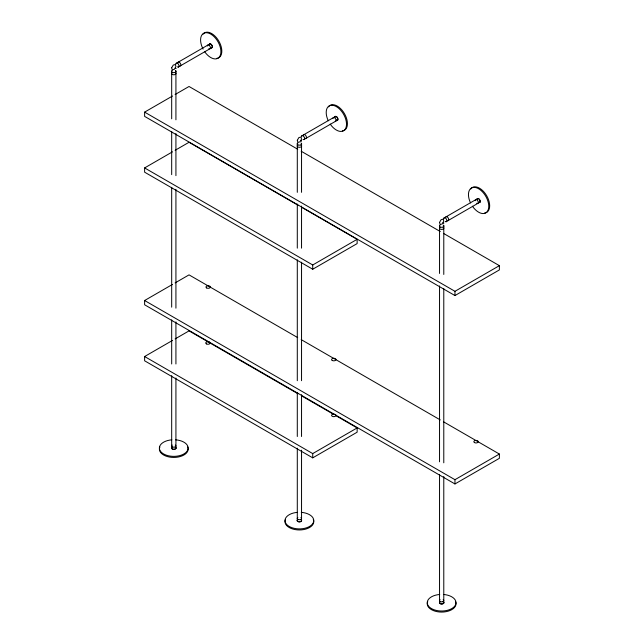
<?xml version="1.0" encoding="UTF-8"?>
<svg xmlns="http://www.w3.org/2000/svg" width="644" height="644" viewBox="0 0 644 644"><rect width="100%" height="100%" fill="white"/><g stroke="black" fill="none" stroke-linecap="round" stroke-linejoin="round"><path stroke-width="0.97" d="M176.086 63.418L209.968 43.856M178.211 67.089L212.085 47.527M443.748 233.539L499.382 265.658L499.382 269.917L454.962 295.564L144.618 116.387L144.618 112.128L172.487 96.037M175.104 94.531L189.038 86.481L297.697 149.223M301.392 207.143L357.138 239.327L357.138 243.593L312.726 269.232L144.618 172.181L144.618 167.923L172.487 151.831M175.104 150.318L189.038 142.276L297.914 205.138M301.706 135.94L335.58 116.387M303.823 139.611L337.706 120.05M443.748 421.925L499.382 454.044L499.382 458.311L454.962 483.95L144.618 304.781L144.618 300.515L172.487 284.423M175.104 282.917L189.038 274.875L297.697 337.609M336.232 415.871L357.138 427.938L357.138 432.196L312.726 457.844L144.618 360.793L144.618 356.526L172.487 340.435M175.104 338.929L189.038 330.887L297.914 393.742M144.618 167.923L312.726 264.974L357.138 239.327M443.941 218.066L477.824 198.505M446.067 221.737L479.941 202.176M144.618 112.128L454.962 291.305L499.382 265.658M144.618 356.526L312.726 453.585L357.138 427.938M144.618 300.515L454.962 479.691L499.382 454.044M301.175 151.227L440.271 231.534M301.175 339.613L440.271 419.92M301.392 395.754L333.624 414.358M454.962 291.305L454.962 295.564M454.962 479.691L454.962 483.95M443.78 225.674L443.78 274.457M443.78 288.584L443.78 462.803M443.78 476.52L443.78 603.017M439.538 225.682L439.538 273.459M439.538 285.928L439.538 461.804M439.538 474.515L439.538 603.017M312.726 264.974L312.726 269.232M312.726 453.585L312.726 457.844M301.545 143.556L301.545 192.339M301.545 206.048L301.545 248.157M301.545 262.189L301.545 380.693M301.545 394.74L301.545 436.503M301.545 450.172L301.545 520.899M297.303 143.556L297.295 192.339M297.295 204.043L297.295 248.157M297.295 259.854L297.295 380.693M297.295 392.389L297.295 436.503M297.295 448.184L297.295 520.899M175.925 71.033L175.925 119.816M175.925 133.525L175.925 175.635M175.925 189.32L175.925 308.17M175.925 321.863L175.925 363.981M175.925 377.988L175.925 448.369M171.682 71.033L171.682 118.81M171.682 131.521L171.682 174.637M171.682 187.323L171.682 307.172M171.682 319.867L171.682 363.981M171.682 375.661L171.682 448.377M443.217 601.794A2.198 1.272 0 0 1 443.217 603.589A2.198 1.272 0 0 1 440.11 603.589A2.141 1.24 0 0 1 440.11 601.834A2.198 1.272 0 0 0 440.11 603.589A2.141 1.24 0 0 0 443.144 603.589A2.141 1.24 0 0 0 443.144 601.834M335.339 414.478A2.198 1.272 0 0 1 334.719 416.523A2.198 1.272 0 0 1 331.596 415.485A2.198 1.272 0 0 1 334.357 414.148M300.973 519.676A2.198 1.272 0 0 1 300.973 521.463A2.198 1.272 0 0 1 297.866 521.463A2.141 1.24 0 0 1 297.866 519.716M297.866 519.676A2.198 1.272 0 0 0 297.866 521.463A2.141 1.24 0 0 0 300.901 521.463A2.141 1.24 0 0 0 300.901 519.716M175.361 447.145A2.198 1.272 0 0 1 175.361 448.94A2.198 1.272 0 0 1 172.254 448.94A2.141 1.24 0 0 1 172.254 447.194A2.198 1.272 0 0 0 172.254 448.94A2.141 1.24 0 0 0 175.289 448.94A2.141 1.24 0 0 0 175.281 447.194M300.901 517.583A2.141 1.24 0 0 1 300.901 519.338A2.141 1.24 0 0 1 297.866 519.338A2.141 1.24 0 0 1 297.866 517.583M313.274 519.499A14.385 8.3 0 0 1 299.396 529.956A14.385 8.3 0 0 1 285.485 519.515M301.303 512.358A14.385 8.3 0 0 1 311.503 525.061A14.385 8.3 0 0 1 287.256 525.053A14.385 8.3 0 0 1 297.488 512.358M175.281 445.06A2.141 1.24 0 0 1 175.281 446.815A2.141 1.24 0 0 1 172.254 446.815A2.141 1.24 0 0 1 172.254 445.06M187.654 446.976A14.385 8.3 0 0 1 173.775 457.433A14.385 8.3 0 0 1 159.873 446.992M175.691 439.836A14.385 8.3 0 0 1 185.883 452.539A14.385 8.3 0 0 1 161.636 452.531A14.385 8.3 0 0 1 171.868 439.836M443.136 599.709A2.141 1.24 0 0 1 443.136 601.456A2.141 1.24 0 0 1 440.11 601.456A2.141 1.24 0 0 1 440.11 599.709M455.509 601.625A14.385 8.3 0 0 1 441.639 612.082A14.385 8.3 0 0 1 427.729 601.633M443.547 594.484A14.385 8.3 0 0 1 453.738 607.187A14.385 8.3 0 0 1 429.492 607.171A14.385 8.3 0 0 1 439.723 594.484M443.217 225.11A2.198 1.272 0 0 1 443.217 226.905A2.198 1.272 0 0 1 440.11 226.905A2.198 1.272 0 0 1 440.11 225.11M300.973 142.984A2.198 1.272 0 0 1 300.973 144.779A2.198 1.272 0 0 1 297.866 144.779A2.198 1.272 0 0 1 297.866 142.984M443.217 227.243A2.198 1.272 0 0 1 443.217 229.031A2.198 1.272 0 0 1 440.11 229.031A2.198 1.272 0 0 1 440.11 227.243M445.793 216.996A2.19 1.264 60 0 1 448.232 218.034A2.19 1.264 60 0 1 447.918 220.667M300.973 145.117A2.198 1.272 0 0 1 300.973 146.913A2.198 1.272 0 0 1 297.866 146.913A2.198 1.272 0 0 1 297.866 145.117M303.348 135.651A2.19 1.264 60 0 1 304.902 134.757A2.19 1.264 60 0 1 306.447 137.438A2.19 1.264 60 0 1 304.902 138.339M175.361 72.595A2.198 1.272 0 0 1 175.361 74.39A2.198 1.272 0 0 1 172.254 74.39A2.198 1.272 0 0 1 172.254 72.595M177.736 63.128A2.19 1.264 60 0 1 180.054 62.919A2.19 1.264 60 0 1 180.062 66.018M443.74 218.839A2.19 1.264 60 0 1 445.286 217.946A2.19 1.264 60 0 1 446.839 220.634A2.19 1.264 60 0 1 445.286 221.528M477.051 199.608A2.19 1.264 60 0 1 478.605 198.714A2.19 1.264 60 0 1 480.15 201.395A2.19 1.264 60 0 1 478.605 202.297A2.141 1.24 60 0 0 480.118 201.331A2.141 1.24 60 0 0 478.605 198.714A2.141 1.24 60 0 0 477.091 199.584M301.497 136.721A2.19 1.264 60 0 1 303.05 135.82A2.19 1.264 60 0 1 304.596 138.508A2.19 1.264 60 0 1 303.05 139.402M334.808 117.49A2.19 1.264 60 0 1 336.361 116.588A2.19 1.264 60 0 1 337.907 119.277A2.19 1.264 60 0 1 336.361 120.17M334.848 117.466A2.141 1.24 60 0 1 336.361 116.588A2.141 1.24 60 0 1 337.875 119.212A2.141 1.24 60 0 1 336.361 120.09M175.884 64.199A2.19 1.264 60 0 1 177.43 63.297A2.19 1.264 60 0 1 178.984 65.986A2.19 1.264 60 0 1 177.43 66.879M210.741 47.648A2.19 1.264 60 0 0 212.295 46.754A2.19 1.264 60 0 0 210.741 44.066A2.19 1.264 60 0 0 209.195 44.959A2.141 1.24 60 0 1 210.741 44.066A2.141 1.24 60 0 1 212.262 46.69A2.141 1.24 60 0 1 210.741 47.559M475.24 200.654A2.141 1.24 60 0 1 476.753 199.785A2.141 1.24 60 0 1 478.267 202.401A2.141 1.24 60 0 1 476.753 203.279M470.732 188.99A14.361 8.292 60 0 1 486.703 195.776A14.361 8.292 60 0 1 484.61 213.011M470.531 202.908A14.361 8.292 60 0 1 476.415 187.75A14.361 8.292 60 0 1 488.514 208.72A14.361 8.292 60 0 1 472.43 206.217M332.996 118.536A2.141 1.24 60 0 1 335.266 118.327A2.141 1.24 60 0 1 335.266 121.362M328.488 106.872A14.361 8.292 60 0 1 344.459 113.65A14.361 8.292 60 0 1 342.367 130.893M328.287 120.79A14.361 8.292 60 0 1 334.172 105.624A14.361 8.292 60 0 1 346.271 126.594A14.361 8.292 60 0 1 330.195 124.091M207.384 46.014A2.141 1.24 60 0 1 208.898 45.136A2.141 1.24 60 0 1 210.411 47.761A2.141 1.24 60 0 1 208.898 48.63M202.876 34.341A14.361 8.292 60 0 1 218.847 41.127A14.361 8.292 60 0 1 216.754 58.363M203.093 49.113A14.361 8.292 60 0 1 208.125 32.973A14.361 8.292 60 0 1 220.707 53.846A14.361 8.292 60 0 1 204.575 51.568M175.361 70.462A2.198 1.272 0 0 1 175.361 72.257A2.198 1.272 0 0 1 172.254 72.257A2.198 1.272 0 0 1 172.254 70.462M171.682 67.757L172.254 69.874L174.371 69.302L175.925 66.614L175.361 64.497L173.236 65.068L171.682 67.757M297.303 140.279L297.866 142.396L299.983 141.825L301.545 139.144L300.973 137.019L298.856 137.591L297.303 140.279M439.538 222.397L440.11 224.514L442.227 223.951L443.78 221.262L443.217 219.145L441.092 219.709L439.538 222.397M175.925 68.409L175.353 68.079L175.925 68.409M301.545 140.931L300.973 140.601L301.545 140.931M443.78 223.049L443.209 222.727L443.78 223.049M206.619 287.932A2.198 1.272 0 0 0 210.298 287.361A2.198 1.272 0 0 0 207.601 285.807A2.198 1.272 0 0 0 206.619 287.932M332.24 360.455A2.198 1.272 0 0 0 335.91 359.883A2.198 1.272 0 0 0 333.214 358.33A2.198 1.272 0 0 0 332.24 360.455M474.475 442.573A2.198 1.272 0 0 0 478.154 442.001A2.198 1.272 0 0 0 475.457 440.456A2.198 1.272 0 0 0 474.475 442.573M206.386 343.888A2.198 1.272 0 0 0 210.065 343.316A2.198 1.272 0 0 0 207.368 341.763A2.198 1.272 0 0 0 206.386 343.888"/></g></svg>
